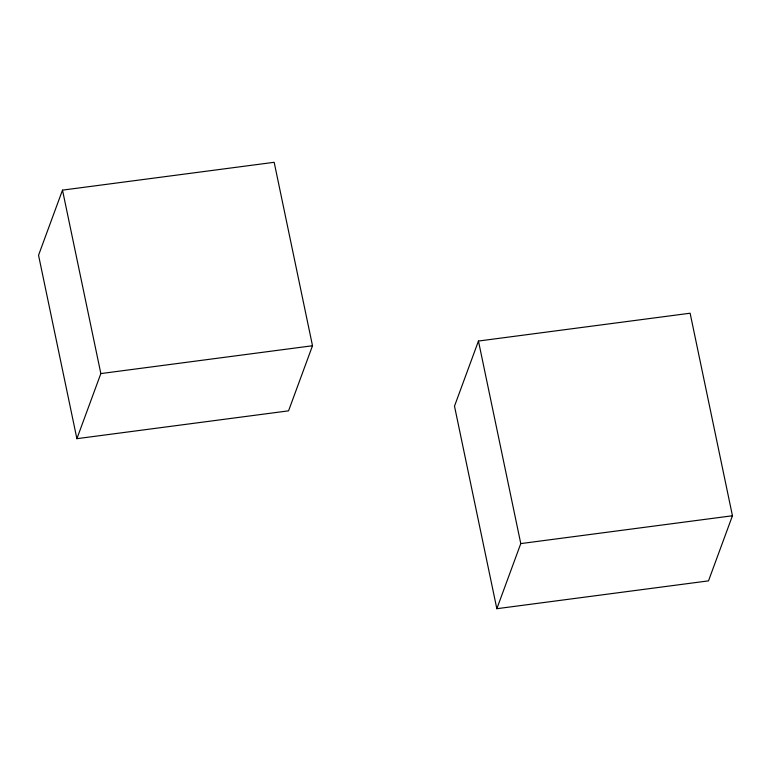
<?xml version="1.0" encoding="UTF-8"?>
<svg xmlns="http://www.w3.org/2000/svg" width="771" height="771" viewBox="0 0 771 771"><rect width="100%" height="100%" fill="white"/><g stroke="black" fill="none" stroke-linecap="round" stroke-linejoin="round"><path stroke-width="1.16" d="M62.499 190.129L38.55 255.24L76.888 438.68L288.556 410.847L312.506 345.745L274.168 162.296L62.499 190.129L100.847 373.578L76.888 438.68M478.454 341.042L454.495 406.153L496.832 608.705L708.501 580.871L732.45 515.76L690.122 313.219L478.454 341.042L520.782 543.594L496.832 608.705M100.847 373.578L312.506 345.745M520.782 543.594L732.45 515.76"/></g></svg>
